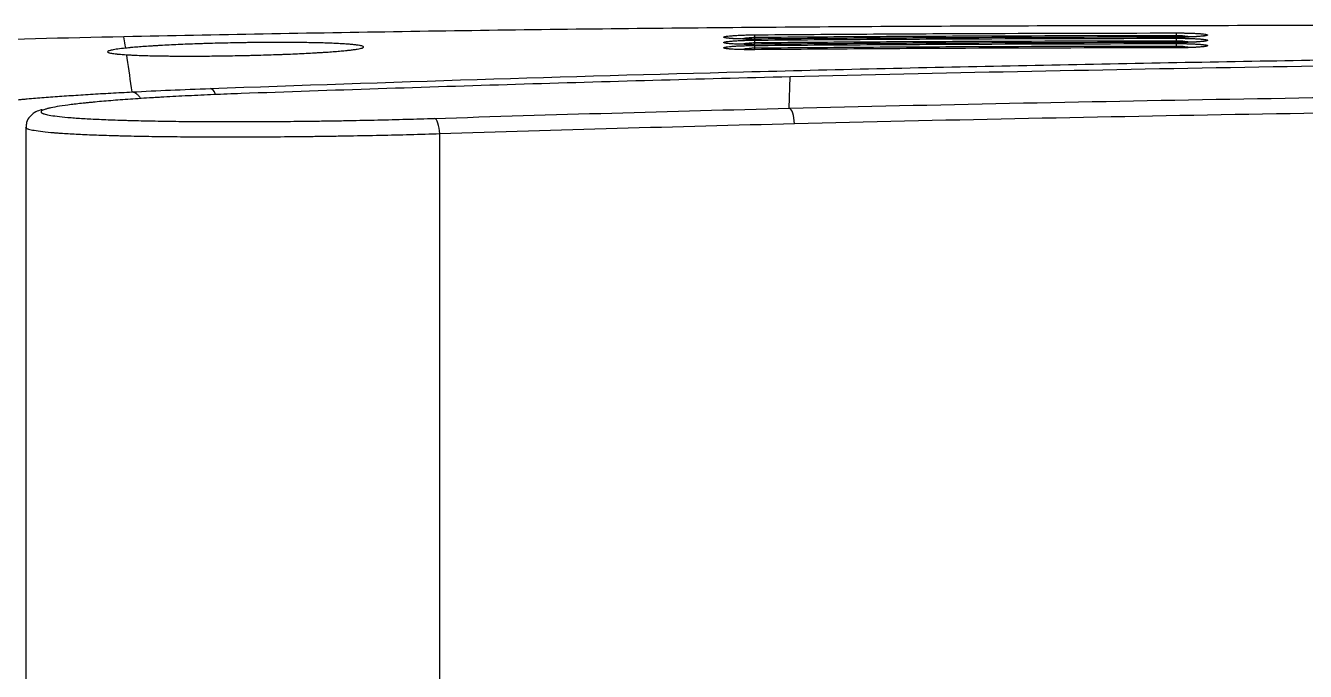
# Model space of a CAD drawing. Header units: millimetres. Extents: x -33000 to 294000, y 0 to 42408.
# Drawn here: x 136532.3 to 136614.3, y 18863.1 to 18904.4 of the extents above; entities that cross this region are included whole.
import ezdxf

# ---------------------------------------------------------------- set-up
doc = ezdxf.new("R2010")
doc.units = ezdxf.units.MM
doc.header["$LTSCALE"] = 50
doc.layers.add('arch', color=8, linetype='Continuous')

msp = doc.modelspace()

# ---------------------------------------------------------------- linework, layer by layer
at = {"layer": 'arch', "linetype": 'Continuous'}
for p, q in [((136581.225, 18899.151), (136581.291, 18901.162)), ((136532.307, 18897.923), (136532.307, 18862.206))]:
    msp.add_line(p, q, dxfattribs=at)
for centre, major_axis, ratio, start_param, end_param in [((136606.027, 18903.477), (-0.001, 0.5), 0.000961, 5.41052, 6.23323), ((136579.027, 18903.357), (-0.004, 0.5), 0.00722, 5.410489, 6.233224), ((136579.027, 18903.016), (-0.004, 0.5), 0.007221, 5.410489, 6.233224), ((136579.027, 18902.676), (-0.004, 0.5), 0.007222, 5.410489, 6.233224), ((136606.027, 18903.136), (-0.001, 0.5), 0.000959, 5.41052, 6.23323), ((136606.027, 18902.796), (-0.001, 0.5), 0.000956, 5.41052, 6.23323), ((136544.172, 18898.918), (-0.055, 1.499), 0.325788, 5.548218, 6.230342), ((136581.233, 18898.152), (-0.025, 1), 0.32589, 4.704201, 6.230337), ((136558.501, 18897.502), (-0.032, 0.999), 0.32583, 4.701943, 6.230343)]:
    msp.add_ellipse(centre, major_axis=major_axis, ratio=ratio, start_param=start_param, end_param=end_param, dxfattribs=at)
for points, knots in [([(136681.276, 18904.205), (136678.303, 18904.223), (136675.331, 18904.24), (136669.386, 18904.275), (136666.413, 18904.291), (136657.495, 18904.338), (136651.55, 18904.366), (136642.632, 18904.399), (136639.66, 18904.409), (136633.714, 18904.425), (136624.797, 18904.443), (136615.879, 18904.447), (136603.988, 18904.439), (136598.043, 18904.429), (136589.125, 18904.392), (136586.153, 18904.376), (136580.208, 18904.336), (136577.235, 18904.311), (136568.318, 18904.223), (136562.374, 18904.147), (136550.485, 18903.961), (136544.541, 18903.852), (136538.597, 18903.728)], [0, 0, 0, 0, 0.0625, 0.0625, 0.125, 0.125, 0.25, 0.25, 0.3125, 0.3125, 0.375, 0.5, 0.5, 0.625, 0.625, 0.6875, 0.6875, 0.75, 0.75, 0.875, 0.875, 1, 1, 1, 1]), ([(136579.023, 18903.856), (136581.273, 18903.876), (136583.523, 18903.892), (136588.024, 18903.92), (136590.274, 18903.932), (136597.025, 18903.96), (136601.526, 18903.971), (136606.027, 18903.976)], [0, 0, 0, 0, 0.25, 0.25, 0.5, 0.5, 1, 1, 1, 1]), ([(136606.027, 18903.976), (136606.105, 18903.977), (136606.183, 18903.976), (136606.336, 18903.975), (136606.412, 18903.974), (136606.505, 18903.973), (136606.523, 18903.973), (136606.56, 18903.972), (136606.579, 18903.972), (136606.633, 18903.971), (136606.669, 18903.97), (136606.774, 18903.968), (136606.841, 18903.966), (136606.939, 18903.963), (136606.971, 18903.961), (136607.017, 18903.96), (136607.033, 18903.959), (136607.063, 18903.958), (136607.078, 18903.957), (136607.153, 18903.954), (136607.208, 18903.952), (136607.314, 18903.946), (136607.364, 18903.943), (136607.435, 18903.939), (136607.47, 18903.936), (136607.502, 18903.934), (136607.524, 18903.932), (136607.535, 18903.931), (136607.587, 18903.927), (136607.625, 18903.924), (136607.696, 18903.917), (136607.729, 18903.914), (136607.819, 18903.903), (136607.869, 18903.896), (136607.919, 18903.886), (136607.928, 18903.885), (136607.945, 18903.881), (136607.953, 18903.879), (136607.976, 18903.873), (136607.988, 18903.869), (136608.017, 18903.858), (136608.027, 18903.85), (136608.027, 18903.84), (136608.026, 18903.838), (136608.023, 18903.835), (136608.022, 18903.833), (136608.014, 18903.827), (136608.007, 18903.823), (136607.978, 18903.811), (136607.949, 18903.804), (136607.89, 18903.793), (136607.868, 18903.789), (136607.83, 18903.783), (136607.817, 18903.781), (136607.79, 18903.778), (136607.775, 18903.776), (136607.699, 18903.767), (136607.628, 18903.76), (136607.505, 18903.75), (136607.46, 18903.747), (136607.39, 18903.742), (136607.365, 18903.74), (136607.315, 18903.737), (136607.289, 18903.736), (136607.209, 18903.732), (136607.153, 18903.729), (136607.035, 18903.724), (136606.974, 18903.721), (136606.892, 18903.718), (136606.876, 18903.718), (136606.843, 18903.717), (136606.826, 18903.716), (136606.775, 18903.715), (136606.74, 18903.714), (136606.636, 18903.711), (136606.564, 18903.709), (136606.453, 18903.708), (136606.415, 18903.707), (136606.358, 18903.706), (136606.338, 18903.706), (136606.3, 18903.706), (136606.281, 18903.705), (136606.184, 18903.704), (136606.105, 18903.704), (136606.027, 18903.704)], [0, 0, 0, 0, 0.03125, 0.03125, 0.0625, 0.0625, 0.070313, 0.070313, 0.078125, 0.078125, 0.09375, 0.09375, 0.125, 0.125, 0.140625, 0.140625, 0.148438, 0.148438, 0.15625, 0.15625, 0.1875, 0.1875, 0.21875, 0.21875, 0.234375, 0.242188, 0.242188, 0.25, 0.25, 0.28125, 0.28125, 0.3125, 0.3125, 0.375, 0.375, 0.390625, 0.390625, 0.40625, 0.40625, 0.4375, 0.4375, 0.5, 0.5, 0.515625, 0.515625, 0.53125, 0.53125, 0.5625, 0.5625, 0.625, 0.625, 0.65625, 0.65625, 0.671875, 0.671875, 0.6875, 0.6875, 0.75, 0.75, 0.78125, 0.78125, 0.796875, 0.796875, 0.8125, 0.8125, 0.84375, 0.84375, 0.875, 0.875, 0.882813, 0.882813, 0.890625, 0.890625, 0.90625, 0.90625, 0.9375, 0.9375, 0.953125, 0.953125, 0.960938, 0.960938, 0.96875, 0.96875, 1, 1, 1, 1]), ([(136538.597, 18903.728), (136534.814, 18903.649), (136531.032, 18903.555), (136525.359, 18903.385), (136523.468, 18903.323), (136519.687, 18903.189), (136517.797, 18903.116), (136514.017, 18902.957), (136512.127, 18902.872), (136508.348, 18902.685), (136504.57, 18902.484), (136500.794, 18902.251), (136497.019, 18901.999), (136495.133, 18901.864), (136493.246, 18901.719)], [0, 0, 0, 0, 0.25, 0.25, 0.375, 0.375, 0.5, 0.5, 0.625, 0.625, 0.75, 0.875, 0.875, 1, 1, 1, 1]), ([(136538.769, 18902.578), (136538.827, 18902.575), (136538.917, 18902.57), (136539.012, 18902.565), (136539.076, 18902.562), (136539.109, 18902.56), (136539.275, 18902.552), (136539.414, 18902.546), (136539.705, 18902.536), (136540.008, 18902.526), (136540.336, 18902.518), (136540.677, 18902.51), (136540.853, 18902.507), (136541.082, 18902.504), (136541.128, 18902.503), (136541.221, 18902.502), (136541.361, 18902.5), (136541.503, 18902.499), (136541.79, 18902.496), (136542.18, 18902.493), (136542.586, 18902.493), (136542.999, 18902.493), (136543.209, 18902.493), (136543.53, 18902.495), (136543.638, 18902.495), (136543.855, 18902.497), (136543.963, 18902.498), (136544.289, 18902.501), (136544.726, 18902.505), (136545.386, 18902.515), (136545.83, 18902.523), (136546.108, 18902.529), (136546.164, 18902.53), (136546.275, 18902.533), (136546.331, 18902.534), (136546.498, 18902.538), (136546.609, 18902.54), (136546.941, 18902.548), (136547.378, 18902.56), (136548.021, 18902.58), (136548.441, 18902.594), (136548.753, 18902.606), (136548.857, 18902.61), (136549.011, 18902.616), (136549.062, 18902.618), (136549.164, 18902.622), (136549.417, 18902.632), (136549.858, 18902.652), (136550.417, 18902.679), (136550.771, 18902.699), (136551.028, 18902.714), (136551.113, 18902.719), (136551.238, 18902.726), (136551.279, 18902.729), (136551.361, 18902.734), (136551.564, 18902.747), (136551.909, 18902.771), (136552.326, 18902.804), (136552.575, 18902.826), (136552.752, 18902.843), (136552.838, 18902.852), (136552.919, 18902.861), (136552.973, 18902.866), (136552.999, 18902.869), (136553.128, 18902.884), (136553.222, 18902.895), (136553.393, 18902.919), (136553.547, 18902.942), (136553.668, 18902.965), (136553.771, 18902.988), (136553.815, 18903), (136553.858, 18903.014), (136553.866, 18903.017), (136553.881, 18903.023), (136553.901, 18903.032), (136553.917, 18903.04), (136553.941, 18903.057), (136553.956, 18903.08), (136553.935, 18903.101), (136553.896, 18903.123), (136553.867, 18903.133), (136553.82, 18903.146), (136553.81, 18903.149), (136553.789, 18903.154), (136553.756, 18903.162), (136553.718, 18903.169), (136553.635, 18903.184), (136553.508, 18903.203), (136553.268, 18903.23), (136553.073, 18903.246), (136552.941, 18903.257), (136552.915, 18903.259), (136552.86, 18903.263), (136552.832, 18903.264), (136552.746, 18903.27), (136552.687, 18903.274), (136552.506, 18903.285), (136552.25, 18903.299), (136551.825, 18903.317), (136551.515, 18903.327), (136551.271, 18903.335), (136551.188, 18903.337), (136551.061, 18903.34), (136551.018, 18903.341), (136550.932, 18903.343), (136550.715, 18903.348), (136550.312, 18903.356), (136549.748, 18903.363), (136549.352, 18903.366), (136549.049, 18903.368), (136548.947, 18903.368), (136548.792, 18903.369), (136548.74, 18903.369), (136548.635, 18903.369), (136548.583, 18903.369), (136548.321, 18903.369), (136548.109, 18903.369), (136547.682, 18903.367), (136547.251, 18903.364), (136546.813, 18903.359), (136546.482, 18903.354), (136546.316, 18903.352), (136546.149, 18903.349), (136546.037, 18903.347), (136545.981, 18903.346), (136545.702, 18903.341), (136545.479, 18903.337), (136545.038, 18903.327), (136544.598, 18903.317), (136544.163, 18903.304), (136543.839, 18903.294), (136543.731, 18903.291), (136543.516, 18903.284), (136543.409, 18903.28), (136543.088, 18903.269), (136542.879, 18903.261), (136542.468, 18903.245), (136542.066, 18903.228), (136541.679, 18903.209), (136541.301, 18903.19), (136541.116, 18903.18), (136540.89, 18903.168), (136540.845, 18903.165), (136540.756, 18903.16), (136540.624, 18903.152), (136540.495, 18903.144), (136540.243, 18903.128), (136539.919, 18903.107), (136539.472, 18903.073), (136539.2, 18903.05), (136539.039, 18903.035), (136539.007, 18903.032), (136538.944, 18903.026), (136538.913, 18903.023), (136538.821, 18903.014), (136538.762, 18903.008), (136538.705, 18903.002)], [0, 0, 0, 0, 0.007813, 0.011719, 0.011719, 0.015625, 0.015625, 0.03125, 0.03125, 0.046875, 0.0625, 0.0625, 0.078125, 0.078125, 0.082031, 0.082031, 0.085938, 0.09375, 0.09375, 0.109375, 0.125, 0.125, 0.140625, 0.140625, 0.148438, 0.148438, 0.15625, 0.15625, 0.171875, 0.1875, 0.203125, 0.203125, 0.207031, 0.207031, 0.210938, 0.210938, 0.21875, 0.21875, 0.234375, 0.25, 0.265625, 0.265625, 0.273438, 0.273438, 0.277344, 0.277344, 0.28125, 0.296875, 0.3125, 0.328125, 0.328125, 0.335938, 0.335938, 0.339844, 0.339844, 0.34375, 0.359375, 0.375, 0.390625, 0.390625, 0.398438, 0.402344, 0.402344, 0.40625, 0.40625, 0.421875, 0.421875, 0.4375, 0.453125, 0.453125, 0.46875, 0.46875, 0.472656, 0.472656, 0.476563, 0.484375, 0.484375, 0.5, 0.515625, 0.515625, 0.53125, 0.53125, 0.535156, 0.535156, 0.539063, 0.546875, 0.546875, 0.5625, 0.578125, 0.59375, 0.59375, 0.597656, 0.597656, 0.601563, 0.601563, 0.609375, 0.609375, 0.625, 0.640625, 0.65625, 0.65625, 0.664063, 0.664063, 0.667969, 0.667969, 0.671875, 0.6875, 0.703125, 0.71875, 0.71875, 0.726563, 0.726563, 0.730469, 0.730469, 0.734375, 0.734375, 0.75, 0.75, 0.765625, 0.78125, 0.78125, 0.789063, 0.792969, 0.792969, 0.796875, 0.796875, 0.8125, 0.8125, 0.828125, 0.84375, 0.84375, 0.851563, 0.851563, 0.859375, 0.859375, 0.875, 0.875, 0.890625, 0.90625, 0.90625, 0.921875, 0.921875, 0.925781, 0.925781, 0.929688, 0.9375, 0.9375, 0.953125, 0.96875, 0.984375, 0.984375, 0.988281, 0.988281, 0.992187, 0.992187, 1, 1, 1, 1]), ([(136544.143, 18900.416), (136555.525, 18900.831), (136566.909, 18901.191), (136581.141, 18901.557), (136583.987, 18901.626), (136589.68, 18901.757), (136595.373, 18901.88), (136601.067, 18901.991), (136606.76, 18902.098), (136609.607, 18902.149), (136618.147, 18902.299), (136623.841, 18902.393), (136635.229, 18902.569), (136640.922, 18902.651), (136652.31, 18902.805), (136658.004, 18902.876), (136666.545, 18902.977), (136669.392, 18903.009), (136675.086, 18903.072), (136677.933, 18903.102), (136680.78, 18903.133)], [0, 0, 0, 0, 0.25, 0.25, 0.3125, 0.3125, 0.375, 0.4375, 0.4375, 0.5, 0.5, 0.625, 0.625, 0.75, 0.75, 0.875, 0.875, 0.9375, 0.9375, 1, 1, 1, 1]), ([(136579.023, 18903.584), (136578.944, 18903.583), (136578.866, 18903.583), (136578.713, 18903.583), (136578.637, 18903.583), (136578.544, 18903.584), (136578.525, 18903.584), (136578.488, 18903.584), (136578.47, 18903.584), (136578.415, 18903.585), (136578.379, 18903.585), (136578.274, 18903.587), (136578.207, 18903.588), (136578.109, 18903.591), (136578.077, 18903.592), (136578.03, 18903.593), (136578.015, 18903.594), (136577.984, 18903.594), (136577.969, 18903.595), (136577.895, 18903.598), (136577.839, 18903.6), (136577.733, 18903.604), (136577.683, 18903.607), (136577.612, 18903.611), (136577.589, 18903.612), (136577.544, 18903.615), (136577.522, 18903.617), (136577.46, 18903.621), (136577.421, 18903.624), (136577.35, 18903.63), (136577.318, 18903.634), (136577.227, 18903.643), (136577.178, 18903.65), (136577.128, 18903.659), (136577.119, 18903.661), (136577.102, 18903.665), (136577.094, 18903.667), (136577.072, 18903.672), (136577.06, 18903.676), (136577.032, 18903.687), (136577.022, 18903.695), (136577.023, 18903.705), (136577.023, 18903.706), (136577.026, 18903.71), (136577.032, 18903.716), (136577.043, 18903.722), (136577.073, 18903.734), (136577.102, 18903.742), (136577.161, 18903.753), (136577.184, 18903.757), (136577.221, 18903.763), (136577.234, 18903.765), (136577.262, 18903.769), (136577.277, 18903.771), (136577.353, 18903.781), (136577.424, 18903.788), (136577.547, 18903.799), (136577.591, 18903.803), (136577.662, 18903.808), (136577.687, 18903.81), (136577.737, 18903.813), (136577.763, 18903.815), (136577.843, 18903.82), (136577.898, 18903.823), (136578.016, 18903.829), (136578.077, 18903.832), (136578.175, 18903.836), (136578.208, 18903.837), (136578.276, 18903.84), (136578.31, 18903.841), (136578.415, 18903.845), (136578.486, 18903.847), (136578.597, 18903.85), (136578.635, 18903.85), (136578.692, 18903.852), (136578.711, 18903.852), (136578.75, 18903.853), (136578.769, 18903.853), (136578.866, 18903.855), (136578.944, 18903.856), (136579.023, 18903.856)], [0, 0, 0, 0, 0.03125, 0.03125, 0.0625, 0.0625, 0.070313, 0.070313, 0.078125, 0.078125, 0.09375, 0.09375, 0.125, 0.125, 0.140625, 0.140625, 0.148438, 0.148438, 0.15625, 0.15625, 0.1875, 0.1875, 0.21875, 0.21875, 0.234375, 0.234375, 0.25, 0.25, 0.28125, 0.28125, 0.3125, 0.3125, 0.375, 0.375, 0.390625, 0.390625, 0.40625, 0.40625, 0.4375, 0.4375, 0.5, 0.5, 0.515625, 0.515625, 0.53125, 0.5625, 0.5625, 0.625, 0.625, 0.65625, 0.65625, 0.671875, 0.671875, 0.6875, 0.6875, 0.75, 0.75, 0.78125, 0.78125, 0.796875, 0.796875, 0.8125, 0.8125, 0.84375, 0.84375, 0.875, 0.875, 0.890625, 0.890625, 0.90625, 0.90625, 0.9375, 0.9375, 0.953125, 0.953125, 0.960937, 0.960937, 0.96875, 0.96875, 1, 1, 1, 1]), ([(136579.023, 18903.243), (136578.944, 18903.242), (136578.866, 18903.242), (136578.713, 18903.242), (136578.637, 18903.242), (136578.544, 18903.243), (136578.525, 18903.243), (136578.488, 18903.243), (136578.47, 18903.244), (136578.415, 18903.244), (136578.379, 18903.245), (136578.274, 18903.246), (136578.207, 18903.248), (136578.109, 18903.25), (136578.077, 18903.251), (136578.03, 18903.252), (136578.015, 18903.253), (136577.984, 18903.254), (136577.969, 18903.254), (136577.895, 18903.257), (136577.839, 18903.259), (136577.733, 18903.264), (136577.683, 18903.266), (136577.612, 18903.27), (136577.589, 18903.272), (136577.544, 18903.274), (136577.522, 18903.276), (136577.46, 18903.28), (136577.421, 18903.283), (136577.35, 18903.29), (136577.318, 18903.293), (136577.227, 18903.303), (136577.178, 18903.31), (136577.128, 18903.319), (136577.119, 18903.32), (136577.102, 18903.324), (136577.094, 18903.326), (136577.072, 18903.331), (136577.06, 18903.335), (136577.032, 18903.346), (136577.022, 18903.354), (136577.023, 18903.364), (136577.023, 18903.366), (136577.026, 18903.37), (136577.032, 18903.376), (136577.043, 18903.382), (136577.073, 18903.393), (136577.102, 18903.401), (136577.161, 18903.413), (136577.184, 18903.417), (136577.221, 18903.423), (136577.234, 18903.424), (136577.262, 18903.428), (136577.277, 18903.43), (136577.353, 18903.44), (136577.424, 18903.448), (136577.547, 18903.458), (136577.591, 18903.462), (136577.662, 18903.467), (136577.687, 18903.469), (136577.737, 18903.472), (136577.763, 18903.474), (136577.843, 18903.479), (136577.898, 18903.482), (136578.016, 18903.488), (136578.077, 18903.491), (136578.175, 18903.495), (136578.208, 18903.497), (136578.276, 18903.499), (136578.31, 18903.501), (136578.415, 18903.504), (136578.486, 18903.506), (136578.597, 18903.509), (136578.635, 18903.51), (136578.692, 18903.511), (136578.711, 18903.511), (136578.75, 18903.512), (136578.769, 18903.512), (136578.866, 18903.514), (136578.944, 18903.515), (136579.023, 18903.516)], [0, 0, 0, 0, 0.03125, 0.03125, 0.0625, 0.0625, 0.070313, 0.070313, 0.078125, 0.078125, 0.09375, 0.09375, 0.125, 0.125, 0.140625, 0.140625, 0.148438, 0.148438, 0.15625, 0.15625, 0.1875, 0.1875, 0.21875, 0.21875, 0.234375, 0.234375, 0.25, 0.25, 0.28125, 0.28125, 0.3125, 0.3125, 0.375, 0.375, 0.390625, 0.390625, 0.40625, 0.40625, 0.4375, 0.4375, 0.5, 0.5, 0.515625, 0.515625, 0.53125, 0.5625, 0.5625, 0.625, 0.625, 0.65625, 0.65625, 0.671875, 0.671875, 0.6875, 0.6875, 0.75, 0.75, 0.78125, 0.78125, 0.796875, 0.796875, 0.8125, 0.8125, 0.84375, 0.84375, 0.875, 0.875, 0.890625, 0.890625, 0.90625, 0.90625, 0.9375, 0.9375, 0.953125, 0.953125, 0.960937, 0.960937, 0.96875, 0.96875, 1, 1, 1, 1]), ([(136579.023, 18902.902), (136578.944, 18902.902), (136578.866, 18902.901), (136578.713, 18902.901), (136578.637, 18902.902), (136578.544, 18902.902), (136578.525, 18902.902), (136578.488, 18902.903), (136578.47, 18902.903), (136578.415, 18902.904), (136578.379, 18902.904), (136578.274, 18902.906), (136578.207, 18902.907), (136578.109, 18902.909), (136578.077, 18902.91), (136578.03, 18902.912), (136578.015, 18902.912), (136577.984, 18902.913), (136577.969, 18902.914), (136577.895, 18902.916), (136577.839, 18902.918), (136577.733, 18902.923), (136577.683, 18902.926), (136577.612, 18902.93), (136577.589, 18902.931), (136577.544, 18902.934), (136577.522, 18902.935), (136577.46, 18902.94), (136577.421, 18902.943), (136577.35, 18902.949), (136577.318, 18902.952), (136577.227, 18902.962), (136577.178, 18902.969), (136577.128, 18902.978), (136577.119, 18902.98), (136577.102, 18902.983), (136577.094, 18902.985), (136577.072, 18902.991), (136577.06, 18902.995), (136577.032, 18903.006), (136577.022, 18903.013), (136577.023, 18903.023), (136577.023, 18903.025), (136577.026, 18903.029), (136577.032, 18903.035), (136577.043, 18903.041), (136577.073, 18903.053), (136577.102, 18903.06), (136577.161, 18903.072), (136577.184, 18903.076), (136577.221, 18903.082), (136577.234, 18903.084), (136577.262, 18903.088), (136577.277, 18903.09), (136577.353, 18903.099), (136577.424, 18903.107), (136577.547, 18903.118), (136577.591, 18903.121), (136577.662, 18903.127), (136577.687, 18903.128), (136577.737, 18903.132), (136577.763, 18903.133), (136577.843, 18903.138), (136577.898, 18903.142), (136578.016, 18903.148), (136578.077, 18903.151), (136578.175, 18903.155), (136578.208, 18903.156), (136578.276, 18903.159), (136578.31, 18903.16), (136578.415, 18903.163), (136578.486, 18903.165), (136578.597, 18903.168), (136578.635, 18903.169), (136578.692, 18903.17), (136578.711, 18903.171), (136578.75, 18903.171), (136578.769, 18903.172), (136578.866, 18903.173), (136578.944, 18903.174), (136579.023, 18903.175)], [0, 0, 0, 0, 0.03125, 0.03125, 0.0625, 0.0625, 0.070313, 0.070313, 0.078125, 0.078125, 0.09375, 0.09375, 0.125, 0.125, 0.140625, 0.140625, 0.148438, 0.148438, 0.15625, 0.15625, 0.1875, 0.1875, 0.21875, 0.21875, 0.234375, 0.234375, 0.25, 0.25, 0.28125, 0.28125, 0.3125, 0.3125, 0.375, 0.375, 0.390625, 0.390625, 0.40625, 0.40625, 0.4375, 0.4375, 0.5, 0.5, 0.515625, 0.515625, 0.53125, 0.5625, 0.5625, 0.625, 0.625, 0.65625, 0.65625, 0.671875, 0.671875, 0.6875, 0.6875, 0.75, 0.75, 0.78125, 0.78125, 0.796875, 0.796875, 0.8125, 0.8125, 0.84375, 0.84375, 0.875, 0.875, 0.890625, 0.890625, 0.90625, 0.90625, 0.9375, 0.9375, 0.953125, 0.953125, 0.960938, 0.960938, 0.96875, 0.96875, 1, 1, 1, 1]), ([(136579.022, 18903.585), (136578.994, 18903.585), (136578.787, 18903.581), (136578.39, 18903.585), (136577.899, 18903.596), (136577.488, 18903.618), (136577.266, 18903.642), (136577.214, 18903.654), (136577.214, 18903.654)], [0, 0, 0, 0, 0.028653, 0.211251, 0.398903, 0.619265, 0.875039, 1, 1, 1, 1]), ([(136579.022, 18903.244), (136578.994, 18903.244), (136578.787, 18903.241), (136578.39, 18903.244), (136577.899, 18903.256), (136577.488, 18903.278), (136577.266, 18903.302), (136577.214, 18903.313), (136577.214, 18903.313)], [0, 0, 0, 0, 0.028653, 0.211249, 0.3989, 0.619258, 0.87503, 1, 1, 1, 1]), ([(136579.027, 18903.678), (136578.962, 18903.678), (136578.897, 18903.676), (136578.802, 18903.671), (136578.77, 18903.669), (136578.708, 18903.664), (136578.678, 18903.662), (136578.589, 18903.654), (136578.533, 18903.647), (136578.465, 18903.638), (136578.451, 18903.637), (136578.425, 18903.633), (136578.411, 18903.631), (136578.372, 18903.625), (136578.347, 18903.621), (136578.28, 18903.609), (136578.24, 18903.601), (136578.201, 18903.593)], [0, 0, 0, 0, 0.205276, 0.205276, 0.307913, 0.307913, 0.410551, 0.410551, 0.615827, 0.615827, 0.667146, 0.667146, 0.718465, 0.718465, 0.821103, 0.821103, 1, 1, 1, 1]), ([(136579.027, 18903.338), (136578.962, 18903.337), (136578.897, 18903.335), (136578.802, 18903.33), (136578.77, 18903.328), (136578.708, 18903.324), (136578.678, 18903.321), (136578.589, 18903.313), (136578.533, 18903.307), (136578.465, 18903.298), (136578.451, 18903.296), (136578.425, 18903.292), (136578.411, 18903.29), (136578.372, 18903.284), (136578.347, 18903.28), (136578.28, 18903.268), (136578.24, 18903.261), (136578.201, 18903.252)], [0, 0, 0, 0, 0.205276, 0.205276, 0.307914, 0.307914, 0.410552, 0.410552, 0.615828, 0.615828, 0.667147, 0.667147, 0.718466, 0.718466, 0.821104, 0.821104, 1, 1, 1, 1]), ([(136606.027, 18903.704), (136601.526, 18903.698), (136597.025, 18903.688), (136590.274, 18903.659), (136588.024, 18903.648), (136583.523, 18903.62), (136581.273, 18903.603), (136579.023, 18903.584)], [0, 0, 0, 0, 0.5, 0.5, 0.75, 0.75, 1, 1, 1, 1]), ([(136579.023, 18903.516), (136581.273, 18903.535), (136583.523, 18903.552), (136588.024, 18903.58), (136590.274, 18903.591), (136597.025, 18903.62), (136601.526, 18903.63), (136606.027, 18903.636)], [0, 0, 0, 0, 0.25, 0.25, 0.5, 0.5, 1, 1, 1, 1]), ([(136606.027, 18903.363), (136601.526, 18903.358), (136597.025, 18903.347), (136590.274, 18903.319), (136588.024, 18903.307), (136583.523, 18903.279), (136581.273, 18903.263), (136579.023, 18903.243)], [0, 0, 0, 0, 0.5, 0.5, 0.75, 0.75, 1, 1, 1, 1]), ([(136579.023, 18903.175), (136581.273, 18903.194), (136583.523, 18903.211), (136588.024, 18903.239), (136590.274, 18903.251), (136597.025, 18903.279), (136601.526, 18903.29), (136606.027, 18903.295)], [0, 0, 0, 0, 0.25, 0.25, 0.5, 0.5, 1, 1, 1, 1]), ([(136606.027, 18903.798), (136601.527, 18903.793), (136594.777, 18903.777), (136588.027, 18903.742), (136583.527, 18903.714), (136581.277, 18903.698), (136579.027, 18903.678)], [0, 0, 0, 0, 0.5, 0.75, 0.75, 1, 1, 1, 1]), ([(136606.027, 18903.458), (136601.527, 18903.452), (136594.777, 18903.436), (136588.027, 18903.402), (136583.527, 18903.374), (136581.277, 18903.357), (136579.027, 18903.338)], [0, 0, 0, 0, 0.5, 0.75, 0.75, 1, 1, 1, 1]), ([(136606.027, 18903.117), (136601.527, 18903.112), (136594.777, 18903.096), (136588.027, 18903.061), (136583.527, 18903.033), (136581.277, 18903.016), (136579.027, 18902.997)], [0, 0, 0, 0, 0.5, 0.75, 0.75, 1, 1, 1, 1]), ([(136607.836, 18903.792), (136607.836, 18903.792), (136607.832, 18903.791), (136607.769, 18903.778), (136607.54, 18903.752), (136607.116, 18903.726), (136606.588, 18903.709), (136606.15, 18903.703), (136605.926, 18903.705), (136605.872, 18903.706)], [0, 0, 0, 0, 0.017674, 0.141331, 0.361877, 0.589204, 0.781758, 0.94776, 1, 1, 1, 1]), ([(136607.836, 18903.452), (136607.835, 18903.452), (136607.832, 18903.451), (136607.769, 18903.438), (136607.54, 18903.412), (136607.116, 18903.385), (136606.588, 18903.369), (136606.15, 18903.363), (136605.926, 18903.365), (136605.872, 18903.365)], [0, 0, 0, 0, 0.017247, 0.140957, 0.3616, 0.589026, 0.781663, 0.947737, 1, 1, 1, 1]), ([(136607.836, 18903.111), (136607.836, 18903.111), (136607.832, 18903.11), (136607.769, 18903.097), (136607.54, 18903.071), (136607.116, 18903.045), (136606.588, 18903.028), (136606.15, 18903.022), (136605.926, 18903.024), (136605.872, 18903.025)], [0, 0, 0, 0, 0.017518, 0.141195, 0.361776, 0.589139, 0.781723, 0.947752, 1, 1, 1, 1]), ([(136606.865, 18903.722), (136606.846, 18903.726), (136606.826, 18903.729), (136606.783, 18903.737), (136606.758, 18903.742), (136606.684, 18903.754), (136606.633, 18903.761), (136606.551, 18903.771), (136606.523, 18903.774), (136606.48, 18903.778), (136606.465, 18903.779), (136606.436, 18903.782), (136606.421, 18903.783), (136606.346, 18903.789), (136606.284, 18903.793), (136606.189, 18903.796), (136606.157, 18903.797), (136606.109, 18903.798), (136606.092, 18903.798), (136606.06, 18903.798), (136606.043, 18903.798), (136606.027, 18903.798)], [0, 0, 0, 0, 0.088793, 0.088793, 0.190038, 0.190038, 0.392529, 0.392529, 0.493774, 0.493774, 0.544396, 0.544396, 0.595019, 0.595019, 0.79751, 0.79751, 0.898755, 0.898755, 0.949377, 0.949377, 1, 1, 1, 1]), ([(136606.027, 18903.636), (136606.105, 18903.636), (136606.183, 18903.636), (136606.336, 18903.635), (136606.412, 18903.634), (136606.505, 18903.632), (136606.523, 18903.632), (136606.56, 18903.632), (136606.579, 18903.631), (136606.633, 18903.63), (136606.669, 18903.629), (136606.774, 18903.627), (136606.841, 18903.625), (136606.939, 18903.622), (136606.971, 18903.621), (136607.017, 18903.619), (136607.033, 18903.618), (136607.063, 18903.617), (136607.078, 18903.617), (136607.153, 18903.614), (136607.208, 18903.611), (136607.314, 18903.605), (136607.364, 18903.602), (136607.435, 18903.598), (136607.47, 18903.596), (136607.502, 18903.593), (136607.524, 18903.592), (136607.535, 18903.591), (136607.587, 18903.587), (136607.625, 18903.583), (136607.696, 18903.577), (136607.729, 18903.573), (136607.819, 18903.562), (136607.869, 18903.555), (136607.919, 18903.546), (136607.928, 18903.544), (136607.945, 18903.54), (136607.953, 18903.538), (136607.976, 18903.533), (136607.988, 18903.529), (136608.017, 18903.517), (136608.027, 18903.51), (136608.027, 18903.5), (136608.026, 18903.498), (136608.023, 18903.494), (136608.022, 18903.492), (136608.014, 18903.486), (136608.007, 18903.482), (136607.978, 18903.471), (136607.949, 18903.463), (136607.89, 18903.452), (136607.868, 18903.448), (136607.83, 18903.443), (136607.817, 18903.441), (136607.79, 18903.437), (136607.775, 18903.435), (136607.699, 18903.426), (136607.628, 18903.419), (136607.505, 18903.409), (136607.46, 18903.406), (136607.39, 18903.401), (136607.365, 18903.4), (136607.315, 18903.397), (136607.289, 18903.395), (136607.209, 18903.391), (136607.153, 18903.388), (136607.035, 18903.383), (136606.974, 18903.381), (136606.892, 18903.378), (136606.876, 18903.377), (136606.843, 18903.376), (136606.826, 18903.376), (136606.775, 18903.374), (136606.74, 18903.373), (136606.636, 18903.37), (136606.564, 18903.369), (136606.453, 18903.367), (136606.415, 18903.366), (136606.358, 18903.366), (136606.338, 18903.365), (136606.3, 18903.365), (136606.281, 18903.365), (136606.184, 18903.364), (136606.105, 18903.363), (136606.027, 18903.363)], [0, 0, 0, 0, 0.03125, 0.03125, 0.0625, 0.0625, 0.070313, 0.070313, 0.078125, 0.078125, 0.09375, 0.09375, 0.125, 0.125, 0.140625, 0.140625, 0.148438, 0.148438, 0.15625, 0.15625, 0.1875, 0.1875, 0.21875, 0.21875, 0.234375, 0.242188, 0.242188, 0.25, 0.25, 0.28125, 0.28125, 0.3125, 0.3125, 0.375, 0.375, 0.390625, 0.390625, 0.40625, 0.40625, 0.4375, 0.4375, 0.5, 0.5, 0.515625, 0.515625, 0.53125, 0.53125, 0.5625, 0.5625, 0.625, 0.625, 0.65625, 0.65625, 0.671875, 0.671875, 0.6875, 0.6875, 0.75, 0.75, 0.78125, 0.78125, 0.796875, 0.796875, 0.8125, 0.8125, 0.84375, 0.84375, 0.875, 0.875, 0.882813, 0.882813, 0.890625, 0.890625, 0.90625, 0.90625, 0.9375, 0.9375, 0.953125, 0.953125, 0.960938, 0.960938, 0.96875, 0.96875, 1, 1, 1, 1]), ([(136606.865, 18903.381), (136606.846, 18903.385), (136606.826, 18903.389), (136606.783, 18903.397), (136606.758, 18903.401), (136606.684, 18903.413), (136606.633, 18903.42), (136606.551, 18903.43), (136606.523, 18903.433), (136606.48, 18903.437), (136606.465, 18903.439), (136606.436, 18903.441), (136606.421, 18903.442), (136606.346, 18903.448), (136606.284, 18903.452), (136606.189, 18903.455), (136606.157, 18903.456), (136606.109, 18903.457), (136606.092, 18903.458), (136606.06, 18903.458), (136606.043, 18903.458), (136606.027, 18903.458)], [0, 0, 0, 0, 0.088792, 0.088792, 0.190037, 0.190037, 0.392528, 0.392528, 0.493773, 0.493773, 0.544396, 0.544396, 0.595019, 0.595019, 0.797509, 0.797509, 0.898755, 0.898755, 0.949377, 0.949377, 1, 1, 1, 1]), ([(136606.027, 18903.295), (136606.105, 18903.295), (136606.183, 18903.295), (136606.336, 18903.294), (136606.412, 18903.293), (136606.505, 18903.292), (136606.523, 18903.292), (136606.56, 18903.291), (136606.579, 18903.291), (136606.633, 18903.29), (136606.669, 18903.289), (136606.774, 18903.286), (136606.841, 18903.284), (136606.939, 18903.281), (136606.971, 18903.28), (136607.017, 18903.278), (136607.033, 18903.278), (136607.063, 18903.277), (136607.078, 18903.276), (136607.153, 18903.273), (136607.208, 18903.27), (136607.314, 18903.265), (136607.364, 18903.262), (136607.435, 18903.257), (136607.47, 18903.255), (136607.502, 18903.253), (136607.524, 18903.251), (136607.535, 18903.25), (136607.587, 18903.246), (136607.625, 18903.243), (136607.696, 18903.236), (136607.729, 18903.232), (136607.819, 18903.222), (136607.869, 18903.215), (136607.919, 18903.205), (136607.928, 18903.203), (136607.945, 18903.2), (136607.953, 18903.198), (136607.976, 18903.192), (136607.988, 18903.188), (136608.017, 18903.177), (136608.027, 18903.169), (136608.027, 18903.159), (136608.026, 18903.157), (136608.023, 18903.153), (136608.022, 18903.151), (136608.014, 18903.146), (136608.007, 18903.142), (136607.978, 18903.13), (136607.949, 18903.123), (136607.89, 18903.111), (136607.868, 18903.108), (136607.83, 18903.102), (136607.817, 18903.1), (136607.79, 18903.097), (136607.775, 18903.095), (136607.699, 18903.086), (136607.628, 18903.079), (136607.505, 18903.069), (136607.46, 18903.065), (136607.39, 18903.061), (136607.365, 18903.059), (136607.315, 18903.056), (136607.289, 18903.055), (136607.209, 18903.05), (136607.153, 18903.048), (136607.035, 18903.042), (136606.974, 18903.04), (136606.892, 18903.037), (136606.876, 18903.037), (136606.843, 18903.036), (136606.826, 18903.035), (136606.775, 18903.033), (136606.74, 18903.032), (136606.636, 18903.03), (136606.564, 18903.028), (136606.453, 18903.026), (136606.415, 18903.026), (136606.358, 18903.025), (136606.338, 18903.025), (136606.3, 18903.024), (136606.281, 18903.024), (136606.184, 18903.023), (136606.105, 18903.023), (136606.027, 18903.023)], [0, 0, 0, 0, 0.03125, 0.03125, 0.0625, 0.0625, 0.070313, 0.070313, 0.078125, 0.078125, 0.09375, 0.09375, 0.125, 0.125, 0.140625, 0.140625, 0.148437, 0.148437, 0.15625, 0.15625, 0.1875, 0.1875, 0.21875, 0.21875, 0.234375, 0.242187, 0.242187, 0.25, 0.25, 0.28125, 0.28125, 0.3125, 0.3125, 0.375, 0.375, 0.390625, 0.390625, 0.40625, 0.40625, 0.4375, 0.4375, 0.5, 0.5, 0.515625, 0.515625, 0.53125, 0.53125, 0.5625, 0.5625, 0.625, 0.625, 0.65625, 0.65625, 0.671875, 0.671875, 0.6875, 0.6875, 0.75, 0.75, 0.78125, 0.78125, 0.796875, 0.796875, 0.8125, 0.8125, 0.84375, 0.84375, 0.875, 0.875, 0.882812, 0.882812, 0.890625, 0.890625, 0.90625, 0.90625, 0.9375, 0.9375, 0.953125, 0.953125, 0.960937, 0.960937, 0.96875, 0.96875, 1, 1, 1, 1]), ([(136606.865, 18903.04), (136606.846, 18903.044), (136606.826, 18903.048), (136606.783, 18903.056), (136606.758, 18903.06), (136606.684, 18903.072), (136606.633, 18903.08), (136606.551, 18903.089), (136606.523, 18903.092), (136606.48, 18903.097), (136606.465, 18903.098), (136606.436, 18903.101), (136606.421, 18903.102), (136606.346, 18903.108), (136606.284, 18903.111), (136606.189, 18903.115), (136606.157, 18903.116), (136606.109, 18903.117), (136606.092, 18903.117), (136606.06, 18903.117), (136606.043, 18903.117), (136606.027, 18903.117)], [0, 0, 0, 0, 0.088793, 0.088793, 0.190038, 0.190038, 0.392529, 0.392529, 0.493774, 0.493774, 0.544397, 0.544397, 0.595019, 0.595019, 0.79751, 0.79751, 0.898755, 0.898755, 0.949377, 0.949377, 1, 1, 1, 1]), ([(136538.705, 18903.002), (136538.514, 18902.982), (136538.346, 18902.962), (136538.056, 18902.922), (136537.934, 18902.902), (136537.81, 18902.877), (136537.787, 18902.871), (136537.744, 18902.861), (136537.725, 18902.856), (136537.67, 18902.842), (136537.64, 18902.832), (136537.568, 18902.803), (136537.545, 18902.784), (136537.548, 18902.76), (136537.55, 18902.756), (136537.558, 18902.747), (136537.563, 18902.742), (136537.584, 18902.728), (136537.605, 18902.72), (136537.685, 18902.694), (136537.762, 18902.677), (136537.916, 18902.654), (136537.973, 18902.646), (136538.068, 18902.635), (136538.118, 18902.629), (136538.172, 18902.624), (136538.208, 18902.621), (136538.227, 18902.619), (136538.397, 18902.603), (136538.572, 18902.59), (136538.769, 18902.578)], [0, 0, 0, 0, 0.125, 0.125, 0.25, 0.25, 0.28125, 0.28125, 0.3125, 0.3125, 0.375, 0.375, 0.5, 0.5, 0.53125, 0.53125, 0.5625, 0.5625, 0.625, 0.625, 0.75, 0.75, 0.8125, 0.8125, 0.84375, 0.859375, 0.859375, 0.875, 0.875, 1, 1, 1, 1]), ([(136579.022, 18902.904), (136578.994, 18902.903), (136578.787, 18902.9), (136578.39, 18902.903), (136577.899, 18902.915), (136577.488, 18902.937), (136577.266, 18902.961), (136577.214, 18902.972), (136577.214, 18902.972)], [0, 0, 0, 0, 0.028653, 0.211247, 0.398894, 0.619249, 0.875017, 1, 1, 1, 1]), ([(136579.027, 18902.997), (136578.962, 18902.996), (136578.897, 18902.994), (136578.802, 18902.989), (136578.77, 18902.987), (136578.708, 18902.983), (136578.678, 18902.981), (136578.589, 18902.972), (136578.533, 18902.966), (136578.465, 18902.957), (136578.451, 18902.955), (136578.425, 18902.951), (136578.411, 18902.95), (136578.372, 18902.944), (136578.347, 18902.939), (136578.28, 18902.928), (136578.24, 18902.92), (136578.201, 18902.912)], [0, 0, 0, 0, 0.205276, 0.205276, 0.307913, 0.307913, 0.410551, 0.410551, 0.615827, 0.615827, 0.667145, 0.667145, 0.718464, 0.718464, 0.821102, 0.821102, 1, 1, 1, 1]), ([(136606.027, 18903.023), (136601.526, 18903.017), (136597.025, 18903.006), (136590.274, 18902.978), (136588.024, 18902.966), (136583.523, 18902.938), (136581.273, 18902.922), (136579.023, 18902.902)], [0, 0, 0, 0, 0.5, 0.5, 0.75, 0.75, 1, 1, 1, 1]), ([(136697.75, 18902.856), (136696.537, 18902.855), (136695.324, 18902.851), (136692.897, 18902.84), (136691.684, 18902.833), (136688.044, 18902.806), (136685.617, 18902.782), (136681.978, 18902.745), (136680.765, 18902.732), (136678.338, 18902.707), (136677.125, 18902.694), (136673.486, 18902.655), (136671.059, 18902.629), (136663.78, 18902.548), (136658.928, 18902.491), (136649.222, 18902.367), (136644.37, 18902.302), (136634.665, 18902.162), (136629.813, 18902.089), (136620.108, 18901.933), (136615.256, 18901.851), (136600.699, 18901.593), (136590.994, 18901.406), (136581.291, 18901.162)], [0, 0, 0, 0, 0.03125, 0.03125, 0.0625, 0.0625, 0.125, 0.125, 0.15625, 0.15625, 0.1875, 0.1875, 0.25, 0.25, 0.375, 0.375, 0.5, 0.5, 0.625, 0.625, 0.75, 0.75, 1, 1, 1, 1]), ([(136581.291, 18901.162), (136575.424, 18901.015), (136569.558, 18900.852), (136560.759, 18900.584), (136557.826, 18900.491), (136551.96, 18900.296), (136549.027, 18900.195), (136546.095, 18900.09)], [0, 0, 0, 0, 0.5, 0.5, 0.75, 0.75, 1, 1, 1, 1]), ([(136581.225, 18899.151), (136590.636, 18899.387), (136600.048, 18899.571), (136614.166, 18899.823), (136618.872, 18899.902), (136628.284, 18900.054), (136632.99, 18900.127), (136642.403, 18900.265), (136647.109, 18900.331), (136656.521, 18900.453), (136661.228, 18900.509), (136670.64, 18900.611), (136675.347, 18900.657), (136682.407, 18900.719), (136684.76, 18900.739), (136689.467, 18900.772), (136691.82, 18900.785), (136694.174, 18900.792)], [0, 0, 0, 0, 0.25, 0.25, 0.375, 0.375, 0.5, 0.5, 0.625, 0.625, 0.75, 0.75, 0.875, 0.875, 0.9375, 0.9375, 1, 1, 1, 1]), ([(136526.3, 18898.804), (136526.329, 18898.833), (136526.374, 18898.861), (136526.497, 18898.918), (136526.652, 18898.977), (136526.982, 18899.066), (136527.266, 18899.126), (136527.504, 18899.172), (136527.628, 18899.195), (136527.785, 18899.222), (136527.854, 18899.234), (136527.901, 18899.242), (136527.925, 18899.246), (136528.139, 18899.281), (136528.345, 18899.312), (136528.785, 18899.374), (136529.254, 18899.435), (136530.042, 18899.528), (136530.914, 18899.619), (136531.553, 18899.68), (136531.971, 18899.717), (136532.097, 18899.728), (136532.226, 18899.74), (136532.312, 18899.747), (136532.355, 18899.751), (136532.573, 18899.769), (136532.75, 18899.784), (136533.289, 18899.828), (136534.029, 18899.886), (136535.204, 18899.969), (136536.443, 18900.049), (136537.312, 18900.1), (136538.202, 18900.15), (136538.658, 18900.174), (136539.125, 18900.198)], [0, 0, 0, 0, 0.0625, 0.0625, 0.125, 0.1875, 0.25, 0.25, 0.28125, 0.296875, 0.304688, 0.304688, 0.3125, 0.3125, 0.375, 0.375, 0.4375, 0.5, 0.5625, 0.625, 0.625, 0.640625, 0.648438, 0.648438, 0.65625, 0.65625, 0.6875, 0.6875, 0.75, 0.8125, 0.875, 0.9375, 0.9375, 1, 1, 1, 1]), ([(136546.095, 18900.09), (136545.501, 18900.069), (136544.923, 18900.046), (136543.796, 18899.998), (136543.246, 18899.973), (136542.177, 18899.921), (136541.657, 18899.894), (136541.026, 18899.858), (136540.838, 18899.847), (136540.652, 18899.836), (136540.528, 18899.829), (136540.467, 18899.825), (136540.161, 18899.806), (136539.922, 18899.791), (136539.223, 18899.746), (136538.78, 18899.715), (136537.938, 18899.651), (136537.54, 18899.619), (136536.976, 18899.569), (136536.794, 18899.553), (136536.529, 18899.528), (136536.443, 18899.519), (136536.272, 18899.502), (136536.188, 18899.494), (136535.777, 18899.451), (136535.478, 18899.417), (136534.935, 18899.349), (136534.691, 18899.314), (136534.259, 18899.246), (136534.071, 18899.212), (136533.872, 18899.17), (136533.834, 18899.161), (136533.78, 18899.148), (136533.762, 18899.144), (136533.728, 18899.136), (136533.678, 18899.123), (136533.632, 18899.11), (136533.604, 18899.102)], [0, 0, 0, 0, 0.093041, 0.093041, 0.186081, 0.186081, 0.279122, 0.279122, 0.302382, 0.314012, 0.314012, 0.325642, 0.325642, 0.372162, 0.372162, 0.465203, 0.465203, 0.558243, 0.558243, 0.604764, 0.604764, 0.628024, 0.628024, 0.651284, 0.651284, 0.744324, 0.744324, 0.837365, 0.837365, 0.930405, 0.930405, 0.953666, 0.953666, 0.965296, 0.965296, 0.976926, 1, 1, 1, 1]), ([(136539.125, 18900.198), (136539.174, 18900.195), (136539.224, 18900.183), (136539.322, 18900.14), (136539.371, 18900.109), (136539.464, 18900.032), (136539.509, 18899.984), (136539.588, 18899.883), (136539.622, 18899.831), (136539.654, 18899.775)], [0, 0, 0, 0, 0.260289, 0.260289, 0.520579, 0.520579, 0.780868, 0.780868, 1, 1, 1, 1]), ([(136533.356, 18899.057), (136533.311, 18899.048), (136533.133, 18899.002), (136532.927, 18898.915), (136532.593, 18898.678), (136532.337, 18898.303), (136532.33, 18898.036), (136532.339, 18897.925)], [0, 0, 0, 0, 0.128065, 0.495496, 0.71633, 0.893178, 1, 1, 1, 1]), ([(136533.604, 18899.102), (136533.575, 18899.094), (136533.549, 18899.085), (136533.425, 18899.044), (136533.288, 18898.979), (136533.272, 18898.917), (136533.306, 18898.871), (136533.325, 18898.856), (136533.365, 18898.834), (136533.38, 18898.826), (136533.406, 18898.815), (136533.415, 18898.811), (136533.434, 18898.804), (136533.444, 18898.8), (136533.465, 18898.793), (136533.476, 18898.79), (136533.488, 18898.786)], [0, 0, 0, 0, 0.074612, 0.074612, 0.370689, 0.666766, 0.666766, 0.814805, 0.814805, 0.888824, 0.888824, 0.925834, 0.925834, 0.962843, 0.962843, 1, 1, 1, 1]), ([(136694.485, 18899.794), (136692.132, 18899.787), (136689.779, 18899.773), (136685.074, 18899.74), (136682.721, 18899.721), (136675.663, 18899.658), (136670.957, 18899.612), (136661.546, 18899.51), (136652.135, 18899.398), (136642.725, 18899.266), (136633.314, 18899.128), (136628.609, 18899.056), (136619.198, 18898.904), (136614.493, 18898.824), (136600.378, 18898.572), (136590.968, 18898.388), (136581.559, 18898.152)], [0, 0, 0, 0, 0.0625, 0.0625, 0.125, 0.125, 0.25, 0.25, 0.375, 0.5, 0.5, 0.625, 0.625, 0.75, 0.75, 1, 1, 1, 1]), ([(136533.488, 18898.786), (136533.568, 18898.761), (136533.671, 18898.737), (136533.939, 18898.687), (136534.111, 18898.661), (136534.514, 18898.612), (136534.744, 18898.589), (136535.037, 18898.564), (136535.07, 18898.561), (136535.137, 18898.555), (136535.171, 18898.553), (136535.274, 18898.544), (136535.485, 18898.528), (136535.71, 18898.513), (136536.18, 18898.484), (136536.855, 18898.447), (136537.629, 18898.415), (136538.247, 18898.394), (136538.46, 18898.387), (136538.733, 18898.379), (136538.788, 18898.377), (136538.899, 18898.374), (136538.955, 18898.372), (136539.123, 18898.368), (136539.236, 18898.365), (136539.808, 18898.35), (136540.284, 18898.34), (136541.27, 18898.323), (136541.78, 18898.316), (136542.836, 18898.304), (136543.382, 18898.3), (136544.016, 18898.297), (136544.086, 18898.296), (136544.228, 18898.296), (136544.441, 18898.295), (136544.656, 18898.294), (136545.086, 18898.293), (136545.375, 18898.293), (136546.248, 18898.293), (136546.839, 18898.295), (136548.036, 18898.301), (136548.643, 18898.305), (136549.567, 18898.314), (136549.877, 18898.317), (136550.345, 18898.323), (136550.501, 18898.325), (136550.813, 18898.329), (136550.97, 18898.331), (136551.439, 18898.337), (136551.753, 18898.342), (136552.223, 18898.35), (136552.38, 18898.352), (136552.694, 18898.358), (136552.85, 18898.361), (136553.63, 18898.375), (136554.249, 18898.388), (136555.477, 18898.416), (136556.086, 18898.431), (136557.294, 18898.464), (136557.892, 18898.481), (136558.486, 18898.501)], [0, 0, 0, 0, 0.048924, 0.048924, 0.10487, 0.10487, 0.160816, 0.160816, 0.167809, 0.167809, 0.174802, 0.174802, 0.188788, 0.216761, 0.216761, 0.272707, 0.328652, 0.328652, 0.356625, 0.356625, 0.363618, 0.363618, 0.370612, 0.370612, 0.384598, 0.384598, 0.440544, 0.440544, 0.496489, 0.496489, 0.552435, 0.552435, 0.559428, 0.559428, 0.566421, 0.580408, 0.580408, 0.608381, 0.608381, 0.664326, 0.664326, 0.720272, 0.720272, 0.748245, 0.748245, 0.762231, 0.762231, 0.776217, 0.776217, 0.80419, 0.80419, 0.818177, 0.818177, 0.832163, 0.832163, 0.888109, 0.888109, 0.944054, 0.944054, 1, 1, 1, 1]), ([(136558.827, 18897.502), (136558.202, 18897.483), (136557.572, 18897.465), (136556.301, 18897.432), (136555.66, 18897.417), (136554.368, 18897.389), (136553.717, 18897.376), (136552.896, 18897.362), (136552.731, 18897.359), (136552.401, 18897.354), (136552.236, 18897.351), (136551.741, 18897.344), (136551.411, 18897.339), (136550.917, 18897.332), (136550.752, 18897.33), (136550.423, 18897.326), (136550.259, 18897.324), (136549.766, 18897.319), (136549.44, 18897.315), (136548.469, 18897.307), (136547.83, 18897.302), (136546.57, 18897.296), (136545.948, 18897.295), (136545.029, 18897.294), (136544.725, 18897.295), (136544.272, 18897.296), (136544.047, 18897.296), (136543.822, 18897.297), (136543.673, 18897.298), (136543.599, 18897.298), (136542.932, 18897.301), (136542.358, 18897.306), (136541.247, 18897.317), (136540.709, 18897.324), (136539.672, 18897.341), (136539.172, 18897.352), (136538.57, 18897.366), (136538.451, 18897.369), (136538.274, 18897.374), (136538.215, 18897.375), (136538.098, 18897.379), (136537.809, 18897.387), (136537.529, 18897.395), (136536.879, 18897.417), (136536.065, 18897.448), (136535.354, 18897.485), (136534.86, 18897.515), (136534.702, 18897.525), (136534.475, 18897.541), (136534.401, 18897.546), (136534.293, 18897.554), (136534.257, 18897.557), (136534.187, 18897.562), (136534.152, 18897.565), (136533.844, 18897.59), (136533.602, 18897.614), (136533.179, 18897.663), (136532.998, 18897.688), (136532.697, 18897.742), (136532.577, 18897.769), (136532.477, 18897.802), (136532.467, 18897.806), (136532.447, 18897.813), (136532.437, 18897.817), (136532.41, 18897.828), (136532.394, 18897.835), (136532.352, 18897.857), (136532.332, 18897.872), (136532.312, 18897.899), (136532.307, 18897.91), (136532.307, 18897.922)], [0, 0, 0, 0, 0.051634, 0.051634, 0.103268, 0.103268, 0.154903, 0.154903, 0.167811, 0.167811, 0.18072, 0.18072, 0.206537, 0.206537, 0.219445, 0.219445, 0.232354, 0.232354, 0.258171, 0.258171, 0.309805, 0.309805, 0.361439, 0.361439, 0.387257, 0.387257, 0.400165, 0.406619, 0.406619, 0.413074, 0.413074, 0.464708, 0.464708, 0.516342, 0.516342, 0.567976, 0.567976, 0.580885, 0.580885, 0.587339, 0.587339, 0.593793, 0.619611, 0.619611, 0.671245, 0.722879, 0.722879, 0.748696, 0.748696, 0.761605, 0.761605, 0.768059, 0.768059, 0.774513, 0.774513, 0.826147, 0.826147, 0.877782, 0.877782, 0.929416, 0.929416, 0.93587, 0.93587, 0.942324, 0.942324, 0.955233, 0.955233, 0.98105, 0.98105, 1, 1, 1, 1])]:
    msp.add_open_spline(points, degree=3, knots=knots, dxfattribs=at)
for points in [[(136538.675, 18903.202), (136538.649, 18903.377), (136538.623, 18903.552), (136538.597, 18903.728)], [(136538.705, 18903.002), (136538.695, 18903.069), (136538.685, 18903.135), (136538.675, 18903.202)], [(136579.027, 18903.584), (136579.027, 18903.615), (136579.027, 18903.647), (136579.027, 18903.678)], [(136579.027, 18903.243), (136579.027, 18903.275), (136579.027, 18903.306), (136579.027, 18903.338)], [(136606.027, 18903.798), (136606.027, 18903.767), (136606.027, 18903.735), (136606.027, 18903.704)], [(136606.027, 18903.458), (136606.027, 18903.426), (136606.027, 18903.395), (136606.027, 18903.363)], [(136606.027, 18903.117), (136606.027, 18903.086), (136606.027, 18903.054), (136606.027, 18903.022)], [(136538.801, 18902.364), (136538.79, 18902.436), (136538.779, 18902.507), (136538.769, 18902.578)], [(136539.125, 18900.198), (136539.017, 18900.92), (136538.909, 18901.642), (136538.801, 18902.364)], [(136579.027, 18902.902), (136579.027, 18902.934), (136579.027, 18902.966), (136579.027, 18902.997)], [(136539.125, 18900.198), (136539.92, 18900.238), (136541.552, 18900.315), (136543.265, 18900.384), (136544.143, 18900.416)], [(136558.486, 18898.501), (136566.065, 18898.743), (136573.645, 18898.96), (136581.225, 18899.151)], [(136581.559, 18898.152), (136573.981, 18897.962), (136566.404, 18897.745), (136558.827, 18897.502)], [(136558.827, 18862.206), (136558.827, 18873.971), (136558.827, 18885.736), (136558.827, 18897.502)]]:
    msp.add_open_spline(points, degree=3, dxfattribs=at)

doc.saveas('drawing.dxf')
